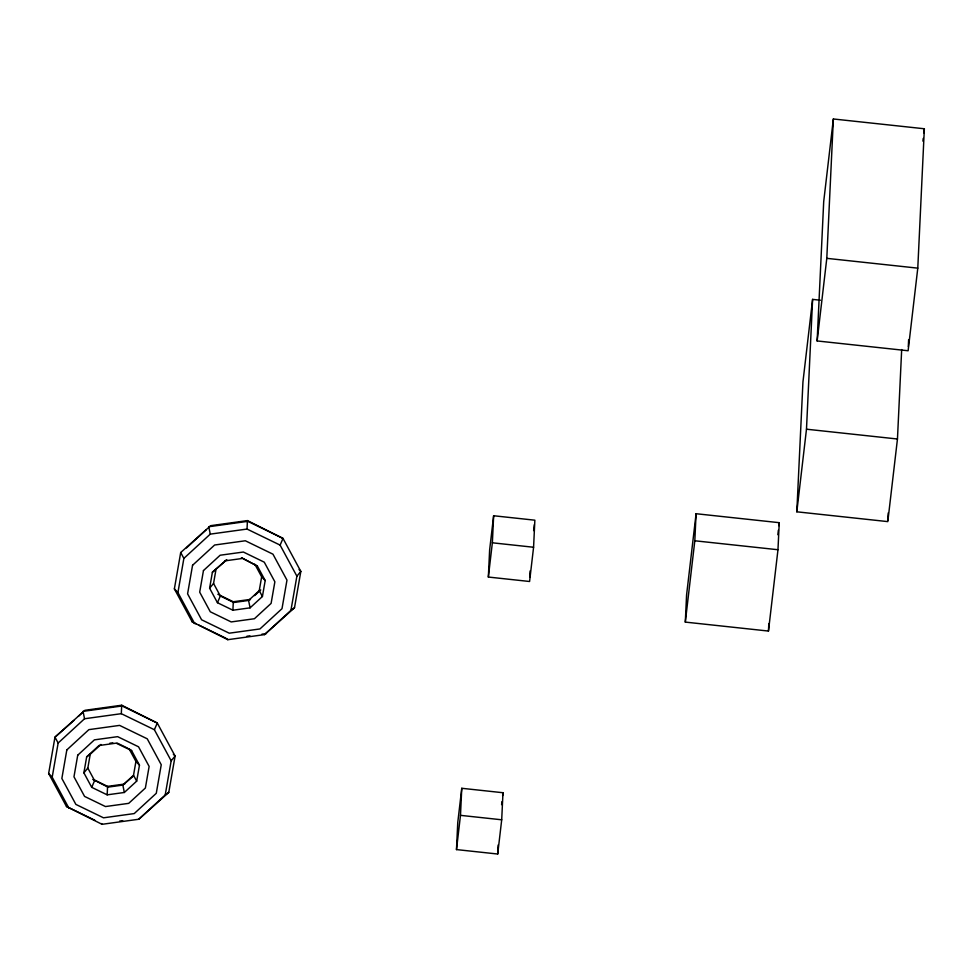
<?xml version="1.0" encoding="UTF-8"?>
<svg xmlns="http://www.w3.org/2000/svg" width="973" height="973" viewBox="0 0 973 973"><rect width="100%" height="100%" fill="white"/><g stroke="black" fill="none" stroke-linecap="round" stroke-linejoin="round"><path stroke-width="1.46" d="M456.483 849.587L457.76 822.538L461.761 788.288L502.98 792.727L501.703 819.789L497.702 854.026L456.483 849.587L460.484 815.35L461.761 788.288M488.349 577.05L489.626 549.988L493.639 515.751L534.858 520.19L533.581 547.252L529.58 581.489L488.349 577.05L492.362 542.8L493.639 515.751M497.702 854.026L498.127 845.014M529.786 576.977L530.066 570.969M685.308 622.1L686.573 595.05L696.084 513.72L779.251 522.683L777.974 549.733L768.463 631.063L685.308 622.1L694.819 540.781L696.084 513.72M768.463 631.063L768.816 623.547M901.679 349.562L897.459 439.005L887.802 521.613L796.814 511.81L802.944 381.988L812.601 299.38L820.397 300.219M796.814 511.81L806.483 429.202L812.601 299.38M817.138 340.951L823.705 201.581L833.362 118.974L924.35 128.764L917.782 268.147L908.113 350.754L817.138 340.951L826.795 258.344L833.362 118.974M887.875 520.166L888.215 512.953M908.308 346.57L908.636 339.601M139.467 765.167L135.928 761.445L129.141 748.894L131.635 750.657L139.467 765.167L136.682 781.137L124.349 792.472L107.176 794.844L107.577 786.379L93.408 779.507M138.811 819.242L165.215 794.977L171.163 760.789L154.391 729.738L121.309 713.683L121.71 705.218L84.943 710.302L54.975 737.157L48.65 773.486L66.48 806.495L102.043 824.313L138.811 819.242L168.779 792.387L175.104 756.045L157.273 723.036L121.71 705.218M257.358 566.031L241.499 557.772L257.358 566.031L265.191 580.54L262.418 596.51L250.085 607.845L232.9 610.217L233.301 601.752L217.843 594.26M264.534 634.615L290.939 610.351L296.887 576.162L280.115 545.111L247.033 529.057L247.434 520.591L210.667 525.675L180.698 552.53L174.374 588.86L192.204 621.869L227.779 639.687L264.534 634.615L294.503 607.76L300.827 571.419L283.009 538.41L247.434 520.591M501.594 804.647L501.934 801.667M502.627 795.707L502.98 792.727M533.642 530.613L534.335 524.654M777.841 534.724L778.364 530.212M778.899 525.688L779.251 522.683M922.903 141.158L923.219 138.409M923.864 132.9L924.35 128.764M68.961 808.259L52.189 777.208L58.149 743.019L84.542 718.755L121.309 713.683M107.176 794.844L91.717 787.339L83.885 772.83L86.67 756.86L99.003 745.525L116.176 743.153L131.635 750.657M83.885 772.83L87.825 768.086L90.234 754.257L100.9 744.454M92.946 779.47L107.979 787.133L122.841 785.077L133.52 775.274L135.928 761.445M194.685 623.632L177.925 592.581L183.873 558.393L210.265 534.128L247.033 529.057M232.9 610.217L217.453 602.713L209.609 588.203L212.394 572.233L226.636 559.828L212.394 572.233M209.609 588.203L213.549 583.459L215.957 569.643M213.549 583.459L220.336 596.011L233.715 602.506L248.577 600.45L259.244 590.647L261.652 576.819L254.877 564.267M91.717 787.339L94.6 780.638L87.825 768.086M154.391 729.738L157.273 723.036L122.112 705.972L83.033 711.36L84.542 718.755M217.453 602.713L220.336 596.011M280.115 545.111L283.009 538.41L247.835 521.346L208.769 526.734L210.265 534.128M296.887 576.162L300.827 571.419L299.064 569.558M171.163 760.789L175.104 756.045L173.328 754.184M186.475 547.908L206.264 529.713M73.936 720.409L54.975 737.157L58.149 743.019M78.339 716.359L82.741 712.321M254.598 595.61L260.764 589.942M124.349 792.472L122.841 785.077L132.973 776.454M86.67 756.86L90.234 754.257M290.939 610.351L294.503 607.76M165.215 794.977L168.779 792.387M224.727 560.898L241.9 558.526M233.301 601.752L250.475 599.392L248.577 600.45L250.085 607.845M246.911 636.245L249.915 635.819M261.932 634.165L266.444 633.545M109.827 743.226L112.795 742.813M107.577 786.379L124.751 784.019M119.679 821.078L122.683 820.665M826.795 258.344L917.782 268.147M806.483 429.202L897.459 439.005M694.819 540.781L777.974 549.733M492.362 542.8L533.581 547.252M460.484 815.35L501.703 819.789M192.204 621.869L196.254 623.839M198.966 625.153L226.016 638.276M117.113 743.056L127.804 748.249M66.48 806.495L94.88 820.275M261.652 576.819L265.191 580.54M174.374 588.86L177.925 592.581M48.65 773.486L52.189 777.208M259.244 590.647L262.418 596.51M180.698 552.53L183.873 558.393M227.366 638.933L227.779 639.687M133.52 775.274L136.682 781.137M101.642 823.559L102.043 824.313M66.833 749.903L61.858 778.461L75.87 804.403L103.515 817.819L134.225 813.574L156.276 793.311L161.25 764.754L147.239 738.811L119.594 725.396L88.884 729.641L66.833 749.903M77.731 755.194L73.972 776.795L84.566 796.413L105.473 806.556L128.704 803.357L145.378 788.021L149.137 766.42L138.543 746.802L117.636 736.658L94.405 739.857L77.731 755.194M192.557 565.277L187.594 593.834L201.593 619.777L229.239 633.192L259.949 628.947L282 608.684L286.974 580.127L272.963 554.184L245.33 540.769L214.619 545.014L192.557 565.277M203.454 570.567L199.696 592.168L210.29 611.786L231.197 621.929L254.427 618.731L271.102 603.394L274.873 581.793L264.267 562.175L243.372 552.032L220.141 555.23L203.454 570.567"/></g></svg>
